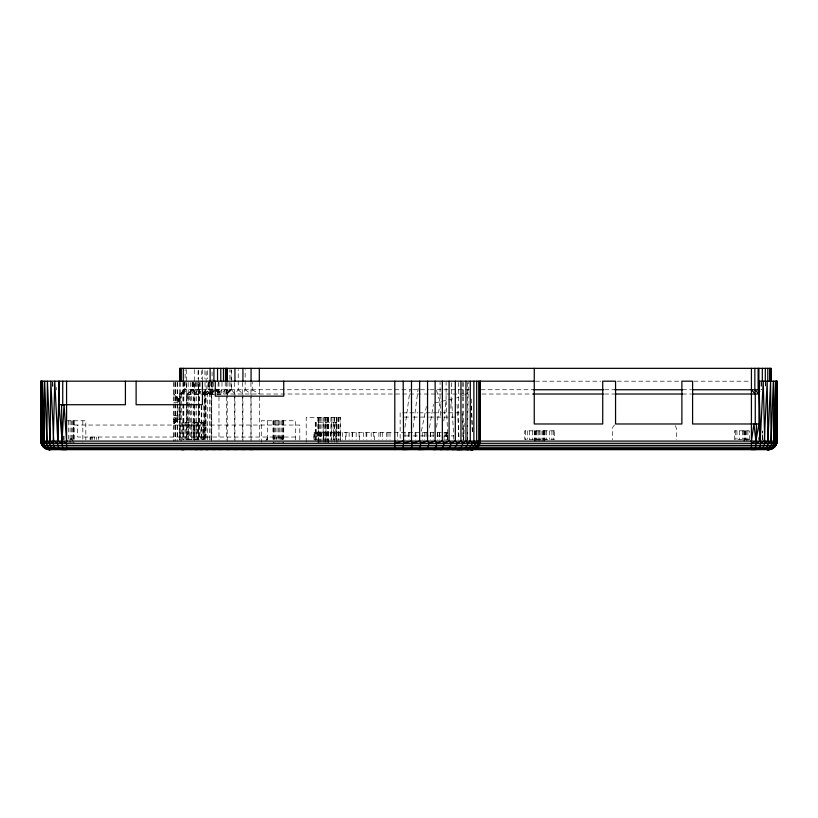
<?xml version="1.0" encoding="UTF-8"?>
<svg xmlns="http://www.w3.org/2000/svg" width="818" height="818" viewBox="0 0 818 818"><rect width="100%" height="100%" fill="white"/><g stroke="black" fill="none" stroke-linecap="round" stroke-linejoin="round"><path stroke-width="0.61" stroke-dasharray="4.09 3.07" d="M314.102 439.951L314.102 432.538M345.308 439.951L345.308 432.538M359.327 439.951L359.327 432.538M374.501 439.951L374.501 432.538M267.414 440.186L267.701 437.241L267.486 440.064M467.507 441.096L468.254 382.333M463.724 441.096L464.215 423.479M762.366 439.818L762.366 430.912L762.356 439.818L762.765 434.736M198.079 439.839L198.549 382.405M450.871 408.274L451.628 382.405M443.826 420.953L446.086 400.81L446.086 382.415M413.141 427.364L418.192 388.673M404.961 427.364L410.012 389.92M436.536 427.241L440.074 402.037L440.074 382.415M429.47 427.62L433.448 404.337M218.294 382.19L217.537 394.02L221.995 389.746L221.995 382.19M267.486 437.661L266.688 439.378L267.701 438.55L267.087 438.663L267.455 437.824L267.466 440.186M421.393 431.209L426.393 406.485M195.134 389.746L193.917 394.45L193.917 439.614M209.756 394.45L210.972 389.746M251.075 441.096L251.075 394.02L252.2 389.746L252.2 382.19M204.94 439.839L204.94 394.02L206.156 389.746L206.156 369.603M221.995 389.746L220.778 394.02L225.236 389.746L225.236 382.19M70.215 442.456L71.463 438.837L73.426 439.419M207.66 439.839L207.66 394.02L209.398 389.746L209.398 382.19M225.236 389.746L223.488 394.02L227.895 389.746L227.895 382.19M193.948 389.746L191.596 394.45L191.596 439.614M207.435 394.45L209.786 389.746M242.915 441.096L242.915 394.02L245.155 389.746L245.155 369.603M209.694 439.839L209.694 394.02L212.066 389.746L212.066 369.603M227.895 389.746L225.523 394.02L229.868 389.746L229.868 369.603M192.936 389.746L189.602 394.45L189.51 439.89M205.441 394.45L208.764 389.746M210.962 439.839L210.962 394.02L213.426 390.595M229.868 389.746L226.791 394.02L231.095 389.746L231.095 369.603M186.504 369.603L186.504 389.746L183.283 394.02L183.283 439.818M234.94 441.096L234.94 394.02L238.232 389.746L238.232 369.603M265.564 441.096L267.701 438.376L266.688 439.378M203.907 394.45L207.987 389.746L207.966 382.405M181.31 441.096L181.31 394.02L185.113 389.746L185.113 369.603M211.392 441.096L211.392 394.02L215.257 389.746M227.22 441.096L227.22 394.02L231.095 389.746M202.946 394.45L207.496 389.746M191.657 389.746L187.107 394.45L187.107 439.614M180.124 441.096L180.124 394.02L184.285 389.746L184.285 382.19M194.275 394.02L198.447 389.746L198.447 369.603M214.275 389.746L210.103 394.02L210.103 382.19M200.676 389.746L183.999 389.746L179.725 394.02L179.725 441.096M186.78 439.614L186.78 394.45L191.494 389.746M202.619 394.45L207.322 389.746M173.733 423.98L178.007 419.695L178.007 406.086M211.392 394.02L215.666 389.746M227.22 394.02L231.504 389.746L231.504 369.603M210.962 394.02L213.539 391.454M209.694 394.02L214.04 389.746M198.079 394.02L202.455 389.746M216.545 391.454L218.294 389.746M207.66 394.02L212.066 389.746M173.733 423.683L178.007 419.552L179.725 419.552M203.488 392.313L206.156 389.746M204.94 394.02L209.398 389.746M184.285 389.746L179.725 394.02L468.07 394.02M173.733 422.834L178.007 419.123L179.725 419.123M180.124 394.02L185.113 389.746M181.31 394.02L186.504 389.746M614.492 424.982L612.498 427.579L612.355 439.849M173.733 421.474L178.007 418.448L179.725 418.448M465.013 394.542L468.254 392.712M173.733 419.695L178.007 417.558L179.725 417.558M462.109 395.851L464.041 394.982M456.659 397.916L458.898 397.098M434.726 402.937L455.657 398.223M173.733 417.63L179.725 416.526M535.473 381.188L600.78 381.188M617.253 381.188L679.932 381.188M693.92 381.188L748.869 381.188M201.412 389.746L412.108 389.746M413.335 389.746L428.693 389.746M429.879 389.746L442.722 389.746M443.877 389.746L472.068 389.746M480.994 389.746L534.256 389.746M604.727 389.746L614.931 389.746M682.539 389.746L691.476 389.746M482.047 394.02L534.256 394.02M604.604 394.02L614.819 394.02M682.488 394.02L691.425 394.02M186.78 394.45L201.228 394.45L198.876 389.746M203.222 394.45L214.735 394.45M217.056 394.45L221.872 394.45L217.169 389.746M173.733 394.02L178.007 398.305L179.725 398.305M179.725 398.448L178.007 398.448L173.733 394.317M179.725 398.877L178.007 398.877L173.733 395.166M179.725 399.552L178.007 399.552L173.733 396.526M179.725 400.442L178.007 400.442L173.733 398.305M179.725 401.474L173.733 400.37M173.733 402.579L179.725 402.579M402.661 412.814L417.742 412.814M419 412.814L440.37 412.814M441.628 412.814L459.225 412.814M173.733 415.421L179.725 415.421M404.429 417.088L412.006 417.088M413.264 417.088L428.417 417.088M429.685 417.088L449.89 417.088M451.158 417.088L456.209 417.088M178.007 419.695L179.725 419.695M66.575 420.769L85.829 420.769L85.829 439.941M336.638 422.262L315.247 422.262L315.247 439.89L315.206 432.538M441.229 432.538L313.897 432.538L313.897 439.951M404.429 435.922L412.006 435.922M413.264 435.922L428.417 435.922M429.685 435.922L449.89 435.922M451.158 435.922L453.683 435.922M295.513 437.027L77.7 437.027L77.7 425.043M749.288 439.378L734.421 439.378L734.421 430.82L749.288 430.82L749.288 439.951M69.714 439.419L71.524 439.685M73.426 441.26L71.463 438.837L69.602 438.56L69.755 442.385M252.2 389.746L259.316 394.02M245.155 389.746L251.075 394.02M238.232 389.746L242.915 394.02M203.682 392.098L206.044 394.45L206.044 439.614M216.995 389.746L221.545 394.45M203.437 392.098L205.717 394.45L205.717 439.614M216.504 389.746L220.584 394.45M203.12 392.568L204.745 394.45L204.745 439.614M231.504 389.746L234.94 394.02M675.29 425.657L676.537 428.683L676.537 439.849M215.727 389.746L219.05 394.45M71.463 438.837L72.935 441.495M436.505 390.452L440.074 402.037L440.708 418.417M197.69 389.746L198.907 394.45L198.907 439.614M758.429 437.425L758.777 439.869M56.197 387.374L56.411 389.849M52.771 382.425L53.047 386.137M462.139 413.714L463.653 439.849M457.037 404.266L459.113 439.828M451.628 399.429L453.939 441.096M467.303 437.323L467.436 439.839M446.086 400.81L447.988 439.839M471.373 405.892L472.375 433.55M471.373 399.031L472.375 432.17M765.454 382.19L765.454 385.963M765.3 382.19L765.3 385.963M761.589 382.19L761.589 389.746M761.026 382.19L761.026 389.746M747.897 430.82L747.897 441.096M746.609 430.82L746.609 441.096M745.699 430.82L745.699 439.378M745.505 430.82L745.505 439.951M744.656 430.82L744.656 441.096M744.114 430.82L744.114 441.096M743.94 430.82L743.94 441.096M742.325 430.82L742.325 439.378M739.349 430.82L739.349 439.378M736.957 430.82L736.957 439.378M735.28 430.82L735.28 439.378M553.612 430.82L553.612 439.378M551.925 430.82L551.925 439.378M549.532 430.82L549.532 439.378M546.567 430.82L546.567 439.378M544.952 430.82L544.952 439.951M544.768 430.82L544.768 441.096M544.236 430.82L544.236 441.096M543.387 430.82L543.387 441.096M543.193 430.82L543.193 439.378M542.283 430.82L542.283 441.096M540.984 430.82L540.984 441.096M539.604 430.82L539.604 441.096M538.224 430.82L538.224 441.096M536.925 430.82L536.925 441.096M536.015 430.82L536.015 439.378M535.821 430.82L535.821 441.096M534.972 430.82L534.972 441.096M534.44 430.82L534.44 441.096M534.256 430.82L534.256 441.096M532.641 430.82L532.641 439.378M529.675 430.82L529.675 439.378M527.283 430.82L527.283 439.378M525.596 430.82L525.596 439.378M467.538 382.456L467.538 439.818M463.489 382.456L463.489 439.818M462.231 382.456L462.231 439.818M458.54 382.456L458.54 439.818M447.344 439.951L447.344 432.538L444.072 432.538L444.072 439.951M447.149 432.538L447.149 439.951M446.628 432.538L446.628 439.951M446.055 432.538L446.055 439.951M445.033 432.538L445.033 439.951M439.624 432.538L439.624 439.542M439.246 432.538L439.246 439.951M437.569 432.538L437.569 439.951M437.436 432.538L437.436 439.542M433.141 432.538L433.141 439.951M430.626 432.538L430.626 439.542M430.299 432.538L430.299 439.951M426.106 432.538L426.106 439.542M424.787 432.538L424.787 439.951M422.221 432.538L422.221 439.951M415.871 432.538L415.871 439.951M415.135 432.538L415.135 439.542M409.051 432.538L409.051 439.951M408.857 432.538L408.857 439.542M404.992 432.538L404.992 439.951M400.145 412.814L400.145 439.961M397.609 432.538L397.609 439.951M390.002 432.538L390.002 439.951M387.947 432.538L387.947 439.542M386.669 432.538L386.669 439.951M382.262 432.538L382.262 439.951M380.626 432.538L380.626 439.542M378.908 432.538L378.908 439.951M373.294 432.538L373.294 439.542M371.167 432.538L371.167 439.951M366.822 432.538L366.822 439.951M366.075 432.538L366.075 439.542M363.56 432.538L363.56 439.951M359.071 432.538L359.071 439.542M356.178 432.538L356.178 439.951M352.384 432.538L352.384 439.542M352.129 432.538L352.129 439.951M349.133 432.538L349.133 439.951M346.106 432.538L346.106 439.542M342.507 432.538L342.507 439.951M340.441 441.096L340.441 417.344L306.208 417.344L306.208 442.405M340.329 432.538L340.329 439.542M340.012 417.344L340.012 439.9M338.969 432.538L338.969 439.951M338.724 417.344L338.724 439.9M338.304 417.344L338.304 439.9M337.865 417.344L337.865 442.405M336.689 417.344L336.689 439.9M336.587 417.344L336.587 442.405M336.402 432.538L336.402 439.951M336.28 422.262L336.28 439.89M335.206 422.262L335.206 439.89M335.135 432.538L335.135 439.542M334.542 417.344L334.542 442.405M334.03 417.344L334.03 439.9M333.509 422.262L333.509 439.89M333.294 432.538L333.294 439.951M331.883 417.344L331.883 442.405M331.29 422.262L331.29 439.89M330.932 417.344L330.891 439.951M330.615 432.538L330.615 439.542M328.672 417.344L328.785 442.405M328.499 417.344L328.499 442.405M328.151 432.538L328.151 439.951M327.957 417.344L327.957 442.405M327.609 417.344L327.609 439.9M327.108 417.344L327.108 442.405M326.822 432.538L326.822 439.542M326.004 417.344L326.004 442.405M325.942 422.262L325.942 439.89M325.472 417.344L325.472 442.405M324.715 417.344L324.715 442.405M323.805 439.542L323.805 432.538L323.713 439.951M323.325 417.344L323.325 442.405M323.171 422.262L323.171 439.89M321.944 417.344L321.944 442.405M321.627 432.538L321.627 439.542M320.656 417.344L320.656 442.405M320.298 432.538L320.298 439.542M320.042 432.538L320.042 439.951M319.858 432.538L319.858 439.542M319.541 417.344L319.541 442.405M318.693 417.344L318.693 442.405M318.376 422.262L318.376 439.89M318.161 417.344L318.161 442.405M317.977 417.344L317.977 442.405M317.2 432.538L317.2 439.951M316.678 422.262L316.678 439.89M316.188 432.538L316.188 439.951M315.605 422.262L315.605 442.405M314.603 432.538L314.603 439.951M299.797 439.941L299.797 425.043L73.426 425.043L73.426 440.217M295.513 439.941L295.513 420.769L261.279 420.769L261.279 442.426M283.744 420.769L283.744 442.385M283.56 420.769L283.56 442.385M283.028 420.769L283.028 442.385M282.67 437.027L282.67 439.511M282.384 437.027L282.384 439.511M282.179 420.769L282.179 442.385M281.525 437.027L281.525 439.511M281.075 420.769L281.075 442.385M280.165 437.027L280.165 439.511M279.776 420.769L279.776 442.385M278.396 420.769L278.396 442.385M277.016 420.769L277.016 442.385M276.331 437.027L276.331 439.511M275.717 420.769L275.717 442.385M274.613 420.769L274.613 442.385M274.112 437.027L274.112 439.511M273.764 420.769L273.764 442.385M273.232 420.769L273.232 442.385M273.048 420.769L273.048 442.385M267.701 420.769L267.701 440.094M259.316 382.19L259.316 440.084M250.932 382.456L250.932 439.818M242.619 382.456L242.619 439.818M234.469 382.456L234.469 439.818M226.566 382.456L226.566 439.818M218.968 382.456L218.968 439.818M213.355 382.405L213.355 389.746M212.24 382.405L212.24 394.45M211.77 382.456L211.77 439.818M211.136 382.405L211.136 389.746M209.224 382.405L209.224 389.746M208.539 382.405L208.539 389.746M208.109 382.405L208.109 389.746M207.66 370.677L207.66 378.846M205.021 382.456L205.021 439.818M204.94 370.677L204.94 378.846M203.621 422.262L203.621 439.378M203.222 405.738L203.222 439.614M202.455 369.603L202.455 379.675M202.557 422.262L202.557 439.378M201.698 370.677L201.698 378.846M201.698 405.483L201.698 439.839M201.228 405.738L201.228 439.614M200.85 422.262L200.85 439.378M200.113 382.405L200.113 389.746M199.439 382.405L199.408 439.818M198.794 382.456L198.794 439.818M198.641 422.262L198.641 439.89M198.457 422.262L198.457 439.89M198.079 370.677L198.079 378.846M197.925 422.262L197.925 439.89M197.516 382.405L197.516 389.746M197.066 422.262L197.066 439.89M196.412 382.405L196.412 439.614M195.962 422.262L195.962 439.89M195.308 382.405L195.308 389.746M194.95 382.456L194.95 439.818M194.674 422.262L194.674 442.405M194.275 369.603L194.275 439.839M193.385 382.405L193.385 389.746M193.283 422.262L193.283 439.89M193.16 382.456L193.16 439.818M192.711 382.405L192.711 389.746M192.281 382.405L192.281 389.746M192.128 382.405L192.128 389.746L188.068 394.45L187.936 439.89M191.903 422.262L191.903 439.89M190.625 382.456L190.614 439.89M188.651 422.262L188.651 439.89M188.16 382.456L188.12 439.89M186.565 382.456L186.565 439.818M185.727 422.262L185.727 439.378M183.999 382.19L183.999 389.746M184.019 422.262L184.019 439.378M183.835 382.456L183.835 439.818M182.905 382.456L182.905 439.818M180.246 382.456L180.246 439.818M179.735 382.456L179.735 439.818M178.007 398.305L178.007 402.579M177.414 382.456L177.414 439.818M177.169 382.456L177.169 441.096M175.379 382.456L175.379 439.818M175.277 382.456L175.277 441.096M174.142 382.456L174.122 441.096M173.733 382.456L173.733 441.096M98.671 437.027L98.671 439.511M96.452 437.027L96.452 439.511M94.387 437.027L94.387 439.511M92.618 437.027L92.618 439.511M91.258 437.027L91.258 439.511M90.399 437.027L90.399 439.511M90.113 437.027L90.113 439.511M82.833 420.769L82.833 442.426M74.06 420.769L74.06 442.385M73.886 420.769L73.886 442.385M73.344 420.769L73.344 442.385M72.495 420.769L72.495 442.385M71.391 420.769L71.391 442.385M70.103 420.769L70.103 442.385M68.712 420.769L68.712 442.385M64.08 436.035L64.08 439.849M63.548 436.035L63.548 439.849M52.679 382.466L52.679 386.29L52.659 382.466M203.989 422.262L182.588 422.262L182.588 439.378L203.989 439.378L203.989 422.262M554.471 430.82L524.737 430.82L524.737 439.378L554.471 439.378L554.471 430.82"/><path stroke-width="1.23" d="M751.425 368.345L751.425 449.655L758.409 449.358L759.799 447.149L760.597 443.305L758.91 381.188L777.1 381.188L777.1 441.096C777.131 445.677 773.122 449.685 768.542 449.655L49.458 449.655C45.051 449.655 40.695 445.657 41.289 441.096L41.329 381.188L42.158 443.305C43.078 446.792 46.258 449.522 49.888 449.655C45.154 449.869 40.859 445.851 40.9 441.096L40.9 381.188L534.256 381.188M259.316 449.358L257.281 449.511M476.076 448.509L471.822 449.655C476.27 449.685 480.677 445.728 479.992 441.096L479.961 381.188M768.542 449.655C772.949 449.634 777.305 445.667 776.711 441.096L777.1 381.188M470.135 449.358C474.675 450.677 479.614 445.933 479.961 441.096L479.236 445.37L476.004 448.509M770.014 449.358C762.325 452.068 773.838 443.806 773.664 441.096L775.413 381.188L775.842 443.305C774.922 446.792 771.742 449.522 768.112 449.655L770.679 449.358L47.239 449.358L49.458 449.655M775.842 443.305L776.711 441.096L776.671 381.188L775.556 441.096C773.552 444.665 771.834 449.695 766.844 449.655M63.027 449.358L61.912 443.305L57.792 441.096L59.09 381.188L59.09 404.716L57.403 443.305L58.845 448.509L59.591 449.358L62.771 449.655L66.575 449.655L66.575 381.188M755.229 449.655L756.088 443.305L756.456 423.98M403.182 381.188L403.56 443.305L402.845 449.655L411.004 449.358L412.067 445.37L411.495 441.096L411.495 381.188M756.088 443.305L760.208 441.096L763.235 381.188L764.789 443.305L762.693 448.509L761.599 449.358L758.409 449.358M61.912 443.305L64.049 404.716L66.575 441.096M419.634 381.188L419.634 441.096L420.728 443.305L420.063 447.149L418.601 449.655L426.526 449.358L428.059 447.149L428.949 443.305L427.548 441.096L427.548 381.188M479.205 445.37L480.381 441.096L480.381 381.188M480.054 443.305L480.381 441.096L479.982 443.305M751.425 441.096L753.951 423.98L755.883 441.096L751.425 443.305M755.883 441.096L758.91 423.98L692.59 423.98L692.59 381.188L681.885 381.188L681.885 423.98L615.555 423.98L615.555 381.188L602.723 381.188L602.723 423.98L534.256 423.98L534.256 368.345M776.701 443.305L777.1 441.096L40.9 441.096L41.299 443.305M435.135 381.188L435.135 441.096L436.802 443.305L435.718 447.149L433.305 449.655L440.708 449.358L442.927 447.149L444.215 443.305L449.092 441.096L449.092 381.188M51.145 449.358C48.201 450.135 44.448 446.556 43.855 443.305L44.642 381.188L46.902 441.096L46.319 443.305L48.088 447.149L51.145 449.358L59.591 449.358M56.401 449.358L54.377 447.149L53.211 443.305L54.765 381.188L57.792 441.096M53.548 449.358L50.972 447.149L49.479 443.305L50.072 441.096L50.828 381.188L53.743 441.096L57.403 443.305M455.309 381.188L455.309 441.096L451.096 443.305L449.634 447.149L446.331 449.655L452.947 449.358L454.46 448.509L457.385 443.305L460.953 441.096L460.953 381.188M760.597 443.305L764.257 441.096L767.172 381.188L767.928 441.096L768.521 443.305L765.842 448.509L764.452 449.358L761.599 449.358M465.953 381.188L465.953 441.096L463.019 443.305L461.24 447.149L457.109 449.655C461.792 450.514 467.006 448.336 467.916 443.305L470.268 441.096L470.268 381.188M473.867 381.188L473.867 441.096L470.033 447.149L465.156 449.655C471.209 450.892 474.767 445.912 476.689 441.096L476.689 381.188M478.734 381.188L478.734 441.096C477.559 445.176 474.869 449.511 470.135 449.655L473.295 449.358L476.986 447.149M411.004 449.358L418.888 449.358M195.86 449.358L193.477 449.46M768.521 443.305L771.098 441.096L773.358 381.188L774.145 443.305M426.526 449.358L433.826 449.358M764.789 443.305L767.928 441.096L770.587 381.188L771.098 441.096L771.681 443.305M189.367 449.358L186.923 449.46M192.424 449.358L190.144 449.46M472.006 449.358L473.857 448.509M440.708 449.358L440.074 449.655L447.109 449.358M436.802 443.305L442.344 441.096L442.344 381.188M428.949 443.305L435.135 441.096M420.728 443.305L427.548 441.096M452.947 449.358L452.037 449.655L460.626 449.46M193.569 449.358L190.451 449.46M412.241 443.305L419.634 441.096M403.56 443.305L411.495 441.096M394.797 443.305L403.182 441.096M462.732 449.358L461.505 449.655L466.567 449.358M467.722 449.358L469.634 449.358M473.295 449.358L471.393 449.655L474.011 449.358L471.822 449.655M473.377 449.358L471.393 449.655L473.949 449.358M766.855 449.358L764.452 449.358M215.87 449.46L212.087 449.511M463.959 449.46L461.689 449.358M222.864 449.46L218.795 449.511M230.236 449.46L225.942 449.511M457.068 449.46L454.706 449.358M237.926 449.46L233.437 449.511M245.85 449.46L241.218 449.511M468.049 449.655L471.914 449.358M253.253 449.511L249.193 449.511M533.295 389.746L603.449 389.746M614.931 389.746L682.539 389.746M692.744 389.746L758.112 389.746L759.81 391.454M533.111 394.02L603.326 394.02M616.097 394.02L682.488 394.02M692.693 394.02L758.961 394.02L758.112 389.746L758.112 368.345M41.197 443.305L776.803 443.305M42.045 445.37L775.955 445.37M43.405 447.149L774.595 447.149M45.184 448.509L772.816 448.509M205.267 449.46L207.772 449.655M199.674 449.46L202.077 449.655M197.036 449.46L199.408 449.358M194.715 449.46L197.005 449.655M181.872 449.46L183.978 449.358M47.986 449.358L51.156 449.655M184.173 449.46L185.911 449.358M182.23 449.46L183.978 449.655L183.232 449.358M181.013 449.46L182.721 449.655M125.41 381.188L125.41 404.716L59.09 404.716L62.117 441.096L66.575 443.305M53.211 443.305L50.072 441.096L47.413 381.188L46.902 441.096L49.479 443.305M754.85 368.345L754.85 389.746L758.961 394.02M455.309 441.096L457.385 443.305M460.953 441.096L463.019 443.305M449.092 441.096L451.096 443.305M751.425 389.746L755.27 394.02L755.27 424.552M46.319 443.305L44.336 441.096L42.587 381.188L42.444 441.096L43.855 443.305M465.953 441.096L467.916 443.305M442.344 441.096L444.215 443.305M470.268 441.096L472.047 443.305M473.867 441.096L475.35 443.305M476.689 441.096L477.804 443.305M40.9 381.188L41.289 441.096L42.158 443.305M478.734 441.096L479.379 443.305M754.85 389.746L755.27 394.02M758.91 423.98L760.208 441.096M61.544 404.716L62.117 441.096M776.711 381.188L776.711 441.096M771.108 381.188L771.108 368.345L179.725 368.345L179.725 381.188M770.73 368.345L770.73 381.188M769.605 368.345L769.605 381.188M767.775 368.345L767.775 381.188M765.321 368.345L765.321 381.188M762.325 368.345L762.325 381.188M758.91 368.345L758.961 424.552M394.797 381.188L394.797 449.655M283.744 381.188L283.744 396.157L215.277 396.157L215.277 381.188M259.316 368.345L259.316 381.188M251.075 368.345L251.075 381.188M242.915 368.345L242.915 381.188M234.94 368.345L234.94 381.188M227.22 368.345L227.22 381.188M226.791 368.345L226.791 381.188M225.523 368.345L225.523 381.188M223.488 368.345L223.488 381.188M220.778 368.345L220.778 381.188M217.537 368.345L217.537 381.188M213.917 368.345L213.917 381.188M210.103 368.345L210.103 381.188M202.445 381.188L202.445 404.716L136.115 404.716L136.115 381.188M183.283 368.345L183.283 381.188M181.31 368.345L181.31 381.188M180.124 368.345L180.124 381.188M62.73 381.188L62.73 405.442M59.039 381.188L59.039 405.442M41.289 381.188L41.289 441.096"/></g></svg>
